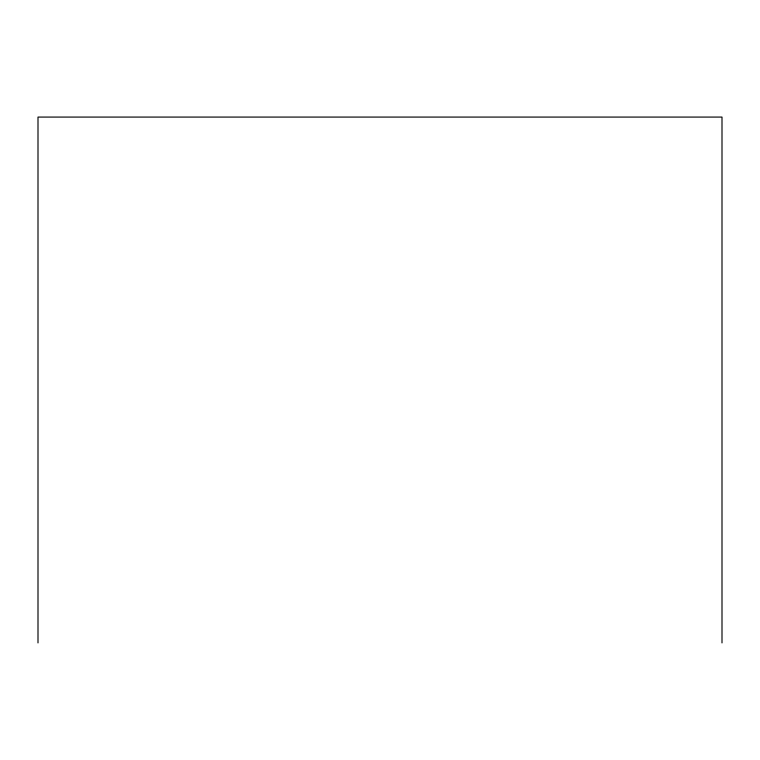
<?xml version="1.0" encoding="UTF-8"?>
<svg xmlns="http://www.w3.org/2000/svg" width="760" height="760" viewBox="0 0 760 760"><rect width="100%" height="100%" fill="white"/><g stroke="black" fill="none" stroke-linecap="round" stroke-linejoin="round"><path stroke-width="1.14" d="M722 642.922L722 117.078L38 117.078L38 642.922"/></g></svg>
